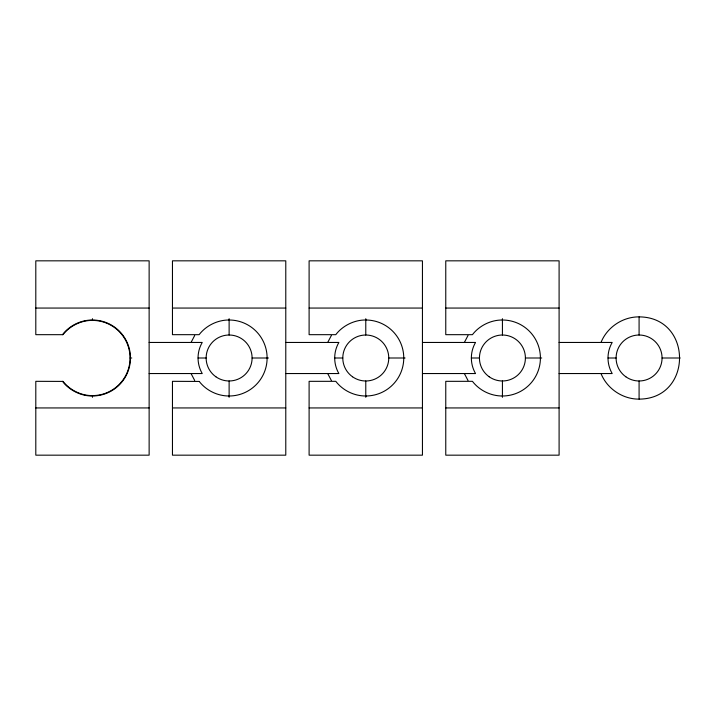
<?xml version="1.0" encoding="UTF-8"?>
<svg xmlns="http://www.w3.org/2000/svg" width="716" height="716" viewBox="0 0 716 716"><rect width="100%" height="100%" fill="white"/><g stroke="black" fill="none" stroke-linecap="round" stroke-linejoin="round"><path stroke-width="1.07" d="M229.12 396.378L229.12 380.975M229.12 335.025L229.12 319.622M365.778 396.378L365.778 380.975M365.778 335.025L365.778 319.622M502.426 396.378L502.426 380.975M502.426 335.025L502.426 319.622M639.084 380.975L639.084 399.116C622.75 399.277 607.052 388.725 601.01 373.546M639.084 335.025L639.084 316.884C622.75 316.723 607.052 327.275 601.01 342.454M639.084 316.884C693.016 317.054 693.016 398.946 639.084 399.116M191.056 342.454L194.698 335.5M327.704 342.454L331.356 335.5M464.362 342.454L468.013 335.5M62.48 334.676C69.515 325.52 80.917 319.945 92.462 320.007A37.993 37.993 0 0 1 130.455 358A37.993 37.993 0 0 1 92.462 395.993C80.935 396.216 69.067 390.068 62.48 381.324M131.762 358L130.061 358A37.599 37.599 0 0 0 92.462 320.401C81.15 320.24 69.685 326.004 62.981 334.676L35.8 334.676L35.8 260.83L149.134 260.83L149.134 455.17L35.8 455.17L35.8 381.324L63.053 381.413M229.12 397.299L229.12 395.993A37.993 37.993 0 0 0 267.113 358A37.993 37.993 0 0 0 229.12 320.007C217.575 319.891 206.02 325.655 199.129 334.676L172.458 334.676L172.458 260.83L285.782 260.83L285.782 455.17L172.458 455.17L172.458 381.324L199.218 381.44M365.778 320.007C354.241 319.784 342.373 325.932 335.786 334.676L309.106 334.676L309.106 260.83L422.44 260.83L422.44 455.17L309.106 455.17L309.106 381.324L335.786 381.324C342.821 390.48 354.223 396.055 365.778 395.993A37.993 37.993 0 0 0 403.761 358A37.993 37.993 0 0 0 365.778 320.007L365.778 318.701M502.426 320.007C490.881 319.891 479.326 325.655 472.435 334.676L445.764 334.676L445.764 260.83L559.098 260.83L559.098 455.17L445.764 455.17L445.764 381.324L472.435 381.324C479.469 390.48 490.881 396.055 502.426 395.993A37.993 37.993 0 0 0 540.419 358A37.993 37.993 0 0 0 502.426 320.007L502.426 318.701M35.8 308.059L149.134 308.059M172.458 308.059L285.782 308.059M309.106 308.059L422.44 308.059M445.764 308.059L559.098 308.059M149.134 342.454L202.225 342.454A31.065 31.065 0 0 0 202.225 373.546L149.134 373.546M285.782 342.454L338.874 342.454A31.065 31.065 0 0 0 338.874 373.546L285.782 373.546M422.44 342.454L475.531 342.454A31.065 31.065 0 0 0 475.531 373.546L422.44 373.546M559.098 342.454L612.18 342.454A31.065 31.065 0 0 0 612.18 373.546L559.098 373.546M198.055 358L206.145 358M252.095 358L268.419 358M334.703 358L342.794 358M388.752 358L405.068 358M471.361 358L479.452 358M525.41 358L541.726 358M608.009 358L616.1 358M662.058 358L680.2 358M35.8 407.941L149.134 407.941M172.458 407.941L285.782 407.941M309.106 407.941L422.44 407.941M445.764 407.941L559.098 407.941M130.061 358A37.599 37.599 0 0 1 92.462 395.599C81.23 395.787 69.729 389.987 63.106 381.485M229.12 395.993C217.843 396.055 206.682 390.748 199.63 381.941M468.013 380.5L464.362 373.546M331.356 380.5L327.704 373.546M194.698 380.5L191.056 373.546M502.426 395.993L502.426 397.299M365.778 395.993L365.778 397.299M229.12 318.701L229.12 320.007M92.462 318.701L92.462 320.401M92.462 395.599L92.462 397.299M625.847 376.786A22.975 22.975 0 0 0 661.969 360.067A22.975 22.975 0 0 0 629.427 337.147A22.975 22.975 0 0 0 625.847 376.786M489.198 376.786A22.975 22.975 0 0 0 525.311 360.067A22.975 22.975 0 0 0 492.769 337.147A22.975 22.975 0 0 0 489.198 376.786M215.892 376.786A22.975 22.975 0 0 0 252.005 360.067A22.975 22.975 0 0 0 219.463 337.147A22.975 22.975 0 0 0 215.892 376.786M352.541 376.786A22.975 22.975 0 0 0 388.663 360.067A22.975 22.975 0 0 0 356.12 337.147A22.975 22.975 0 0 0 352.541 376.786"/></g></svg>
